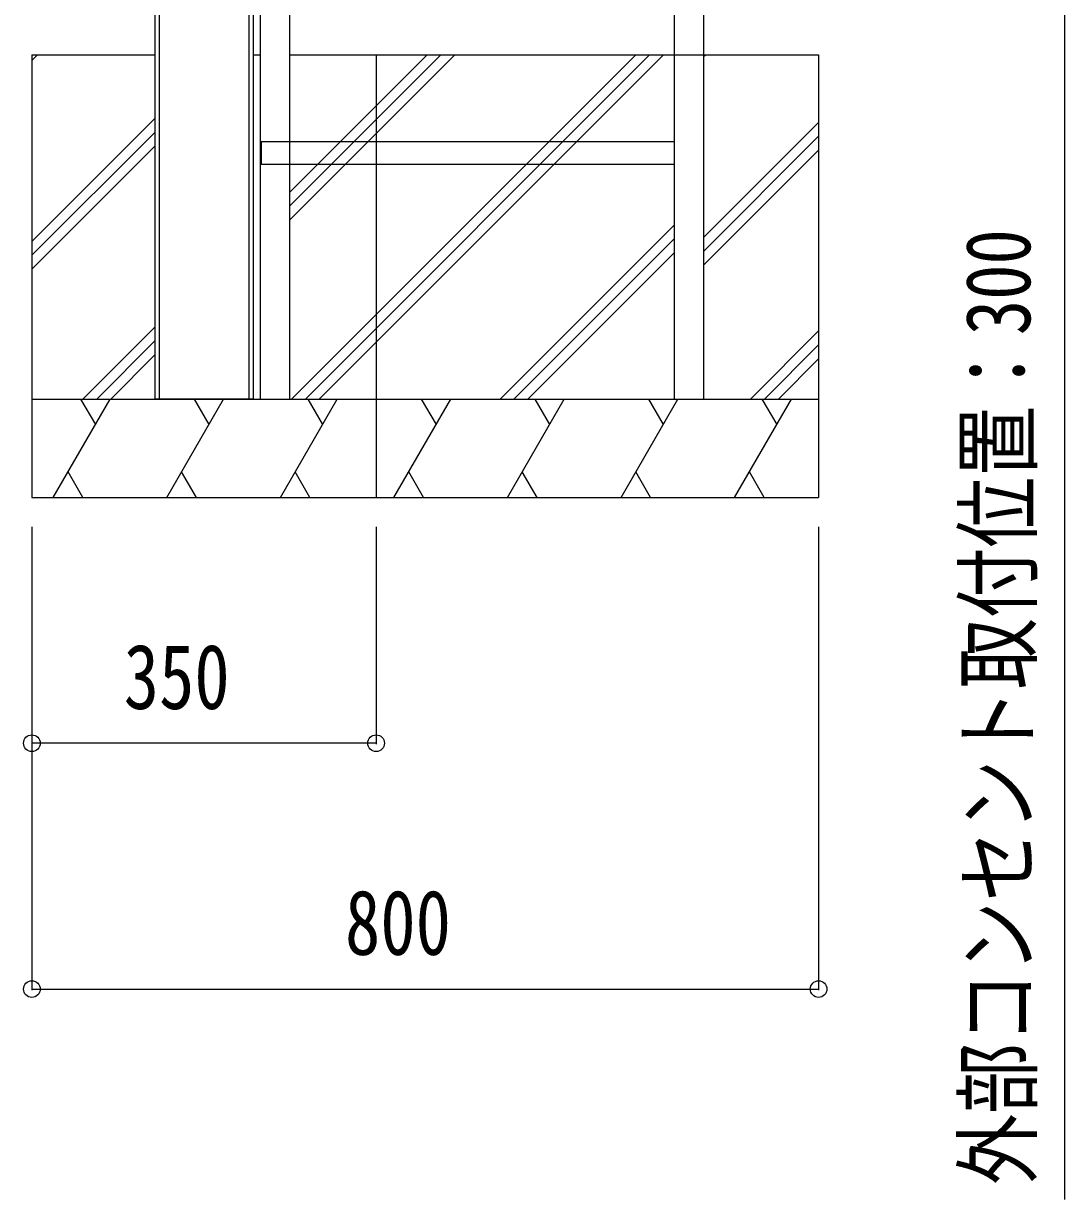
# Model space of a CAD drawing. Units: millimetres, scale not verified. Extents: x -8410 to 8410, y -5940 to 5940.
# Drawn here: x 3653 to 4711, y -1924 to -728 of the extents above; entities that cross this region are included whole.
import ezdxf
from ezdxf.enums import TextEntityAlignment as Align

# ---------------------------------------------------------------- set-up
doc = ezdxf.new("R2010")
doc.units = ezdxf.units.MM
doc.header["$LTSCALE"] = 30
doc.layers.add('0-4_YKK_A1', color=4, linetype='Continuous')
doc.layers.add('0-5_YKK_D', color=6, linetype='Continuous')
doc.styles.add('ＭＳ ゴシック', font='')
doc.styles.get('ＭＳ ゴシック').set_extended_font_data('MS Gothic')

msp = doc.modelspace()

# ---------------------------------------------------------------- linework, layer by layer
at = {"layer": '0-4_YKK_A1'}
for p, q in [((3923.18, 420.5), (3923.18, -1110)), ((4314.18, 420.5), (4314.18, -1110)), ((4344.18, 420.5), (4344.18, -1110)), ((3893.18, -637.5), (3893.18, -1110)), ((3786.18, -660), (3786.18, -1110)), ((3790.68, -660), (3790.68, -1110)), ((3881.68, -660), (3881.68, -1110)), ((3886.18, -660), (3886.18, -1110)), ((3661.18, -760), (3661.18, -1210)), ((3661.18, -760), (3786.18, -760)), ((3661.18, -765.85), (3667.03, -760)), ((3886.18, -760.07), (3893.18, -760.07)), ((3923.18, -760), (4461.18, -760)), ((3923.18, -899.83), (4063.01, -760)), ((3923.18, -913.97), (4077.16, -760)), ((3923.18, -928.11), (4091.3, -760)), ((3925.15, -1110), (4275.15, -760)), ((3939.29, -1110), (4289.29, -760)), ((3953.43, -1110), (4303.43, -760)), ((4011.18, -760), (4011.18, -1210)), ((4344.18, -761.85), (4346.03, -760)), ((4461.18, -760), (4461.18, -1210)), ((3661.18, -949.7), (3786.18, -824.7)), ((4344.18, -945.7), (4461.18, -828.7)), ((3661.18, -963.84), (3786.18, -838.84)), ((3894.38, -848.5), (3894.38, -871.5)), ((4314.18, -848.5), (4314.18, -871.5)), ((4344.18, -959.84), (4461.18, -842.84)), ((3661.18, -977.98), (3786.18, -852.98)), ((4344.18, -973.98), (4461.18, -856.98)), ((4137.28, -1110), (4314.18, -933.09)), ((4151.42, -1110), (4314.18, -947.24)), ((4165.56, -1110), (4314.18, -961.38)), ((3713.01, -1110), (3786.18, -1036.83)), ((3727.16, -1110), (3786.18, -1050.97)), ((4392.01, -1110), (4461.18, -1040.83)), ((4406.16, -1110), (4461.18, -1054.97)), ((3741.3, -1110), (3786.18, -1065.11)), ((4420.3, -1110), (4461.18, -1069.11)), ((3661.18, -1110), (4461.18, -1110)), ((3682.97, -1210), (3740.71, -1110)), ((3710.71, -1110), (3725.71, -1135.98)), ((3886.18, -1110), (3786.18, -1110)), ((3798.44, -1210), (3856.18, -1110)), ((3826.18, -1110), (3841.18, -1135.98)), ((3913.91, -1210), (3971.65, -1110)), ((3941.65, -1110), (3956.65, -1135.98)), ((4029.38, -1210), (4087.12, -1110)), ((4057.12, -1110), (4072.12, -1135.98)), ((4144.85, -1210), (4202.59, -1110)), ((4172.59, -1110), (4187.59, -1135.98)), ((4260.32, -1210), (4318.06, -1110)), ((4288.06, -1110), (4303.06, -1135.98)), ((4375.79, -1210), (4433.53, -1110)), ((4403.53, -1110), (4418.53, -1135.98)), ((3712.97, -1210), (3697.97, -1184.02)), ((3828.44, -1210), (3813.44, -1184.02)), ((3943.91, -1210), (3928.91, -1184.02)), ((4059.38, -1210), (4044.38, -1184.02)), ((4174.85, -1210), (4159.85, -1184.02)), ((4290.32, -1210), (4275.32, -1184.02)), ((4405.79, -1210), (4390.79, -1184.02)), ((3661.18, -1210), (4461.18, -1210))]:
    msp.add_line(p, q, dxfattribs=at)
for points in [[(4314.18, -848.5), (3923.18, -848.5), (3894.38, -848.5)], [(4314.18, -871.5), (3923.18, -871.5), (3894.38, -871.5)]]:
    msp.add_lwpolyline(points, dxfattribs=at)
at = {"layer": '0-5_YKK_D'}
for p, q in [((3661.18, -1240), (3661.18, -1711)), ((3661.18, -1240), (3661.18, -1461)), ((4011.18, -1240), (4011.18, -1461)), ((4461.18, -1240), (4461.18, -1711)), ((4011.18, -1460), (3661.18, -1460)), ((3661.18, -1710), (4461.18, -1710))]:
    msp.add_line(p, q, dxfattribs=at)
msp.add_lwpolyline([(4711.18, -360), (4711.18, -660), (4711.18, -1924)], dxfattribs=at)
for centre in [(3661.18, -1460), (4011.18, -1460), (3661.18, -1710), (4461.18, -1710)]:
    msp.add_circle(centre, 8.5, dxfattribs=at)

# ---------------------------------------------------------------- texts
at = {"layer": '0-5_YKK_D', "style": 'ＭＳ ゴシック', "width": 0.8}
msp.add_text('外部コンセント取付位置：300', height=65.98, rotation=90, dxfattribs=at).set_placement((4696.18, -1909), align=Align.BOTTOM_LEFT)
for s, p in [('350', (3754.58, -1445)), ('800', (3979.58, -1695))]:
    msp.add_text(s, height=65.98, dxfattribs=at).set_placement(p, align=Align.BOTTOM_LEFT)

doc.saveas('drawing.dxf')
